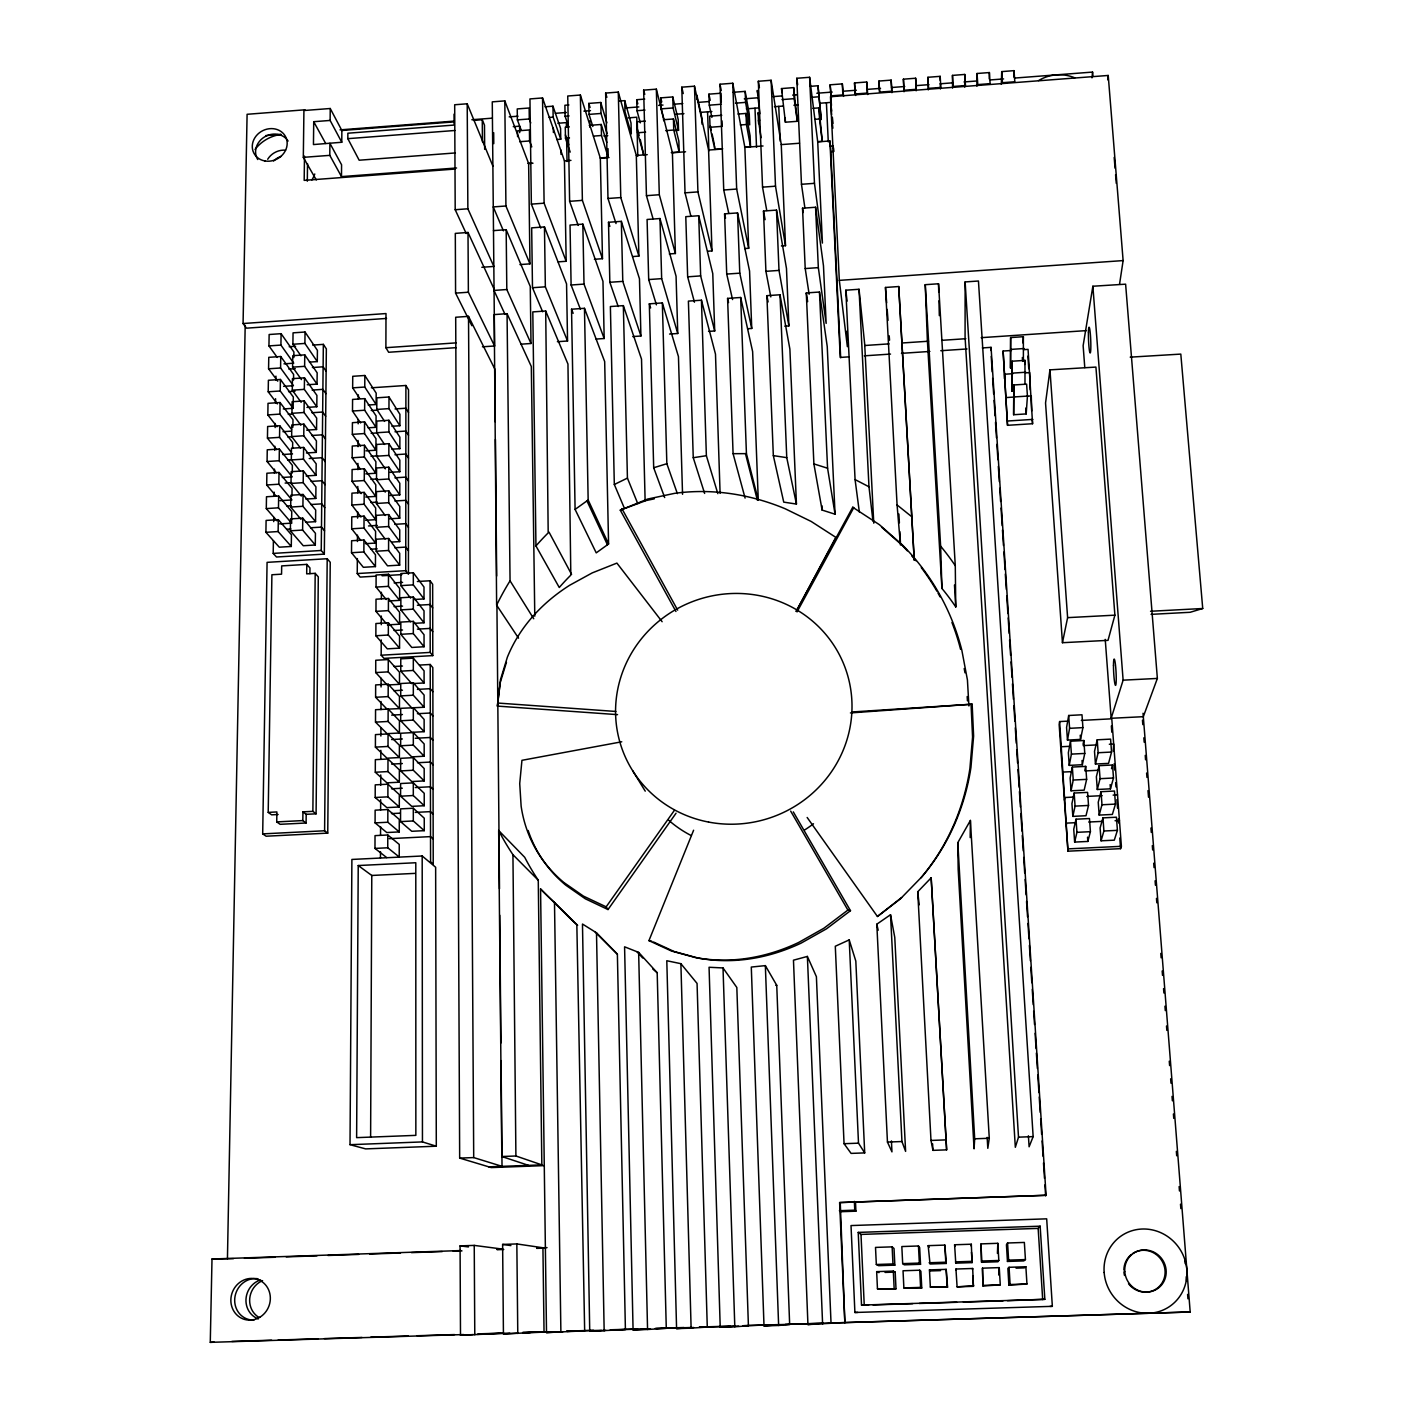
<?xml version="1.0" encoding="UTF-8"?>
<svg xmlns="http://www.w3.org/2000/svg" width="1413" height="1413" viewBox="0 0 1413 1413"><rect width="100%" height="100%" fill="white"/><g stroke="black" fill="none" stroke-linecap="round" stroke-linejoin="round"><path stroke-width="1.5" d="M405.902 385.484L408.534 389.847L408.428 574.208L405.743 570.658L405.902 385.484L371.354 387.798M424.253 830.667L413.303 820.953L413.303 808.236L400.568 808.872L400.55 821.607L411.748 831.286L424.253 830.667L424.253 818.18L413.303 808.236M424.236 805.728L413.303 795.537L413.303 782.873L400.603 783.526L400.586 796.19L411.766 806.364L424.236 805.728L424.218 793.294L413.303 782.873M424.2 780.912L413.303 770.244L413.32 757.651L400.638 758.322L400.621 770.915L411.766 781.548L424.2 780.912L424.183 768.548L413.32 757.651M424.183 756.22L413.32 745.093L413.32 732.57L400.674 733.259L400.656 745.781L411.766 756.891L424.183 756.22L424.165 743.945L413.32 732.57M424.147 731.669L413.32 720.082L413.32 707.63L424.13 719.447L424.147 731.669L411.784 732.34L400.691 720.771L400.709 708.319L424.13 707.259L424.112 695.09L413.32 682.815L400.744 683.521L400.727 695.903L411.784 707.931M424.13 707.259L413.32 695.214L413.32 682.815M413.832 683.521L424.094 682.956L413.32 670.451L413.32 658.14L400.78 658.847L400.762 671.157L411.784 683.645M424.059 646.748L413.32 633.589L413.32 621.367L400.833 622.091L400.815 634.296L411.801 647.454L424.059 646.748L424.041 634.755L413.32 621.367M413.832 623.363L424.024 622.78L413.32 609.162L413.32 597.01L400.868 597.734L400.85 609.886L410.441 621.791M413.832 599.518L424.006 598.918L413.32 584.876L413.32 572.777L400.903 573.519L400.886 585.618L410.6 598.088M964.743 87.111L964.761 74.447L952.468 75.401L952.574 88.03M965.132 281.929L965.079 337.336L1015.329 1147.303L1018.508 1137.165L965.132 281.929L978.45 281.01L1033.15 1136.617L1029.106 1146.791L1028.399 1135.787M387.78 834.995L399.243 844.426L399.225 856.985L387.745 847.782L387.78 834.995L375.028 835.631L374.975 848.418L386.703 857.585M399.261 831.921L387.816 822.242L387.851 809.525L375.134 810.179L375.081 822.878L386.773 832.54L399.261 831.921L399.278 819.434L387.851 809.525M399.296 807L387.886 796.844L387.921 784.197L375.24 784.851L375.187 797.497L386.844 807.618L399.296 807L399.314 794.583L387.921 784.197M399.331 782.201L387.957 771.569L387.992 758.993L375.346 759.664L375.293 772.24L386.932 782.837L399.331 782.201L399.367 769.855L387.992 758.993M399.384 757.545L388.027 746.453L388.063 733.93L375.452 734.601L375.399 747.124L387.003 758.198L399.384 757.545L399.402 745.252L388.063 733.93M399.42 733.011L388.098 721.46L388.133 709.008L399.437 720.789L399.42 733.011L387.074 733.665L375.505 722.131L375.558 709.697L399.455 708.602L399.473 696.45L388.204 684.21L375.664 684.916L375.611 697.28L387.144 709.273M399.455 708.602L388.169 696.591L388.204 684.21M399.49 684.334L388.239 671.864L388.275 659.553L375.752 660.26L375.717 672.57L387.215 685.005L399.49 684.334L399.508 672.235L388.275 659.553M399.543 648.143L388.328 635.02L388.363 622.797L375.911 623.522L375.858 635.744L387.303 648.85L399.543 648.143L399.561 636.15L388.363 622.797M387.374 624.899L399.579 624.193L388.398 610.628L388.434 598.476L376.017 599.2L375.964 611.352L386.12 623.398M389.476 600.949L399.614 600.348L388.469 586.36L388.504 574.261L376.105 575.003L376.07 587.084L386.191 599.518M399.685 565.112L388.575 550.469L388.61 538.477L376.264 539.236L376.211 551.229L387.551 565.854L399.685 565.112L399.702 553.348L388.61 538.477M391.648 542.08L399.72 541.585L388.646 526.519L388.663 514.597L376.353 515.356L376.317 527.279L385.113 538.989M389.705 518.801L399.755 518.182L388.699 502.692L388.734 490.823L376.459 491.6L376.406 503.47L385.184 515.498M389.758 495.521L399.791 494.886L388.769 478.989L388.805 467.191L376.565 467.968L376.512 479.766L385.254 492.113M389.829 472.366L399.826 471.73L388.84 455.41L388.875 443.682L376.653 444.459L376.6 456.205L385.325 468.869M391.878 449.193L399.861 448.68L388.893 431.954L388.928 420.279L376.759 421.074L376.706 432.749L384.53 444.441M391.931 426.267L399.897 425.737L388.964 408.622L388.999 397L376.847 397.812L376.794 409.434L384.601 421.392M399.579 624.193L399.596 612.253L388.434 598.476M399.614 600.348L399.649 588.479L388.504 574.261M399.72 541.585L399.738 529.875L388.663 514.597M399.755 518.182L399.773 506.525L388.734 490.823M399.791 494.886L399.808 483.299L388.805 467.191M399.826 471.73L399.844 460.179L388.875 443.682M399.861 448.68L399.879 437.2L388.928 420.279M399.897 425.737L399.914 414.309L388.999 397M370.612 1137.182L371.778 875.459L358.231 865.533L356.624 1137.642L415.846 1135.363L415.793 862.742L358.231 865.533M375.434 566.578L375.487 554.797L363.936 539.996L351.607 540.737L351.519 552.73L363.335 567.302L375.434 566.578L363.865 551.971L363.936 539.996M365.472 543.669L375.54 543.069L375.593 531.359L364.059 516.116L351.766 516.875L351.696 528.798L360.845 540.473M365.596 520.302L375.628 519.666L375.681 508.026L364.183 492.378L351.943 493.155L351.855 505.006L360.986 516.999M365.72 497.023L375.734 496.405L375.787 484.818L364.324 468.745L352.102 469.54L352.014 481.321L361.127 493.632M365.843 473.885L375.823 473.249L375.876 461.715L364.448 445.254L352.261 446.049L352.173 457.777L360.35 469.134M365.967 450.853L375.929 450.217L375.982 438.737L364.572 421.869L352.42 422.681L352.332 434.339L360.492 445.996M368.069 427.821L376.017 427.309L376.07 415.881L364.713 398.625L352.579 399.42L352.491 411.042L360.615 422.964M368.192 405.019L376.123 404.507L376.176 393.15L364.837 375.487L352.738 376.3L352.649 387.851L359.608 398.307M380.45 857.903L380.486 851.633M380.539 834.942L380.574 826.623M380.627 810.02L380.662 799.687M380.715 785.239L380.751 774.942M380.803 758.534L380.839 750.338M380.892 736.049L380.909 727.907M380.98 709.626L381.015 701.519M381.068 687.001L381.086 678.222M417.383 581.502L430.082 580.761L432.643 584.258L432.784 655.614L384 658.37L381.174 655.208L381.227 639.948M381.28 624.723L381.316 616.05M381.369 598.741L381.404 592.277M456.328 347.651L388.646 352.261L385.89 347.686L385.996 313.562L243.071 323.524L247.098 114.294L305.067 109.79M375.522 576.168L360.156 577.087L357.242 573.554L357.348 558.594M357.454 541.515L357.489 535.138M357.595 518.147L357.63 511.806M357.754 492.801L357.789 486.478M357.895 469.681L357.931 463.411M358.037 446.685L358.072 440.432M358.178 423.812L358.196 419.661M358.337 398.978L358.354 394.863M375.54 543.069L363.989 528.038L364.059 516.116M375.628 519.666L364.13 504.229L364.183 492.378M375.734 496.405L364.254 480.544L364.324 468.745M375.823 473.249L364.377 456.982L364.448 445.254M375.929 450.217L364.519 433.544L364.572 421.869M376.017 427.309L364.642 410.229L364.713 398.625M376.123 404.507L364.766 387.038L364.837 375.487M455.375 152.94L359.167 160.217L347.828 138.668L347.863 133.211L454.103 125.068L454.05 114.153M350.018 1144.689L351.89 859.44L422.187 855.995L435.646 867.246L436.299 1146.208L365.667 1148.893L350.018 1144.689L422.452 1141.916L436.299 1146.208M315.187 573.342L318.296 576.875L316.088 813.817L312.874 811.345L315.187 573.342L306.692 573.855L306.815 564.388L281.682 565.906L281.558 574.173L271.897 574.755L268.205 812.387L271.632 814.824L278.114 814.506M341.487 176.607L329.794 155.359L329.9 143.314L341.575 164.773L341.487 176.607L456.576 167.988M330.13 120.441L313.721 121.695L313.456 144.568L341.769 142.254L330.13 120.441L330.236 108.501L303.919 110.532L303.318 157.355L316.3 179.963M327.745 833.122L324.601 830.773L327.198 558.718L267.075 562.356L262.694 833.882L266.139 836.213L327.745 833.122L330.236 562.303L327.198 558.718M341.769 142.254L341.858 130.491L330.236 108.501M309.906 573.625L309.959 567.973L306.815 564.388M315.293 544.994L315.435 533.319L302.753 518.147L290.53 518.907L290.372 530.811L303.283 545.736L315.293 544.994L302.612 530.052L302.753 518.147M305.561 522.28L315.558 521.662L315.682 510.04L303.053 494.462L290.848 495.239L290.689 507.055L300.987 519.33M305.844 499.072L315.806 498.436L315.929 486.867L303.336 470.9L291.166 471.677L291.007 483.44L301.287 496.034M306.126 475.969L316.053 475.333L316.176 463.835L303.618 447.444L291.484 448.239L291.325 459.931L300.298 471.253M306.391 452.99L316.3 452.354L316.424 440.909L303.919 424.13L291.802 424.924L291.643 436.564L300.58 448.151M306.674 430.135L316.547 429.499L316.671 418.107L304.201 400.921L292.12 401.734L291.961 413.303L300.881 425.172M306.939 407.403L316.795 406.75L316.918 395.41L304.484 377.836L292.438 378.649L292.279 390.165L301.163 402.316M307.204 384.76L317.042 384.106L317.166 372.838L304.766 354.875L292.756 355.687L292.597 367.15L301.446 379.585M309.447 362.117L317.289 361.587L317.413 350.371L305.031 332.02L293.056 332.85L292.897 344.26L300.934 355.793M273.398 540.667L273.204 553.401L276.506 557.005L324.319 554.108L321.246 550.487L323.347 344.366L312.679 345.108M324.319 554.108L326.35 348.87L323.347 344.366M976.931 86.175L977.054 73.494L989.383 72.558L990.124 83.65L977.778 84.603L977.054 73.494M304.484 156.101L304.184 180.369L454.862 169.065M315.558 521.662L302.912 506.296L303.053 494.462M315.806 498.436L303.194 482.663L303.336 470.9M316.053 475.333L303.477 459.154L303.618 447.444M316.3 452.354L303.76 435.769L303.919 424.13M316.547 429.499L304.06 412.508L304.201 400.921M316.795 406.75L304.343 389.37L304.484 377.836M317.042 384.106L304.625 366.338L304.766 354.875M317.289 361.587L304.908 343.43L305.031 332.02M307.31 181.235L307.522 163.643M302.93 811.857L306.197 814.312L306.091 823.002L302.824 820.582L302.93 811.857L312.874 811.345M970.183 837.591L970.395 820.441L957.802 842.66L958.173 869.295L974.069 1148.84L974.687 1138.807L957.802 842.66M306.091 823.002L280.127 824.309L276.736 821.907L276.877 811.945L268.205 812.387M291.29 546.46L291.431 534.785L278.308 519.666L266.103 520.426L265.909 532.312L279.279 547.184L291.29 546.46L278.131 531.553L278.308 519.666M279.633 523.887L291.59 523.146L291.749 511.524L278.661 495.998L266.492 496.758L266.298 508.592L276.966 520.814M291.961 496.087L292.067 488.386L279.015 472.454L266.88 473.231L266.686 484.977L275.994 495.981M292.279 473.019L292.367 465.354L279.368 449.016L267.251 449.811L267.075 461.503L276.347 472.772M292.615 448.168L292.685 442.446L279.721 425.719L267.64 426.514L267.446 438.136L276.701 449.705M292.88 427.256L292.986 419.661L280.057 402.528L268.011 403.323L267.834 414.91L277.036 426.744M283.307 408.958L293.145 408.304L293.303 396.982L280.41 379.461L268.399 380.274L268.205 391.79L277.39 403.906M293.533 380.062L293.604 374.427L280.745 356.518L268.77 357.33L268.576 368.793L277.743 381.174M293.833 357.577L293.904 351.978L281.099 333.68L269.141 334.51L268.947 345.902L277.248 357.418M273.698 521.627L273.769 517.405M274.087 496.352L274.157 492.148M274.44 473.302L274.511 469.116M274.793 450.376L274.864 446.225M275.146 427.556L275.217 423.423M275.535 402.811L275.588 398.696M275.888 380.238L275.941 376.141M291.59 523.146L278.485 507.815L278.661 495.998M279.968 500.697L291.908 499.937L278.838 484.217L279.015 472.454M282.3 477.488L292.226 476.852L279.191 460.726L279.368 449.016M291.237 452.231L279.544 437.359L279.721 425.719M291.537 429.34L279.898 414.097L280.057 402.528M293.145 408.304L280.233 390.977L280.41 379.461M283.624 386.35L293.445 385.696L280.586 367.981L280.745 356.518M283.96 363.848L293.745 363.194L280.922 345.09L281.099 333.68M227.44 1258.753L245.191 325.396M463.623 1334.561L210.272 1342.35L212.003 1259.001L460.797 1250.558M989.241 78.898L989.383 72.558M990.972 350.495L991.061 347.351L982.318 347.934M1001.322 84.303L1001.711 71.604L1014.039 70.65L1014.817 81.76L1002.453 82.696L1001.711 71.604M1013.792 77.009L1014.039 70.65M1011.425 350.477L1003.106 351.042L1007.522 425.313L1032.567 423.723L1028.063 349.382L1023.895 349.647M1004.449 378.755L1004.643 374.233L1012.98 373.686M1005.985 401.981L1006.18 397.565L1014.552 397.018M1010.631 337.566L1010.507 368.016L1010.631 337.566L1023.365 336.7L1023.401 360.969M1007.522 425.313L1003.106 351.042M1012.22 361.216L1012.061 391.313L1012.22 361.216L1024.973 360.368L1024.99 384.407M1013.81 384.972L1013.633 414.733L1026.191 413.921L1027.428 396.082L1026.615 384.142L1013.81 384.972L1013.633 414.733M1022.977 343.006L1023.365 336.7M1024.725 364.466L1024.973 360.368M617.552 714.642L497.376 706.094L500.52 679.547L507.373 657.169A257.82 186.198 15.8 0 1 569.633 585.282L592.224 572.901L616.898 563.098L662.132 621.72M1091.984 77.856L1092.567 72.081L1014.587 78.068M971.12 1245.93L971.314 1244.217L954.605 1244.765L955.771 1263.151L972.073 1262.604L971.314 1244.217M1107.704 79.817L1108.216 75.454L830.473 96.72L839.322 280.375L847.376 346.68M497.376 706.094L500.237 682.603L506.455 662.273M1049.947 369.853L1045.549 403.005L1062.452 642.703L1108.022 640.354L1114.892 615.167L1095.923 367.08L1049.947 369.853L1067.61 617.64L1062.452 642.703M970.395 820.441L989.277 1138.26L987.811 1148.327L987.157 1137.377M1119.573 284.048L1123.123 260.593L1108.216 75.454M1068.316 721.107L1059.626 721.566L1059.149 724.516L1067.963 851.191L1120.58 848.665L1121.392 846.316L1111.784 718.811L1081.351 720.418M1105.231 639.383L1111.166 718.281L1143.311 716.691L1157.371 678.434L1125.613 284.172L1092.867 286.238L1083.135 345.673L1084.778 367.592M1060.898 749.579L1061.375 746.735L1070.1 746.294M1068.687 715.49L1066.568 727.501L1067.469 740.094L1080.521 739.405L1082.923 727.624L1081.987 714.784L1068.687 715.49L1069.588 728.331L1067.469 740.094M1062.647 774.783L1063.141 772.063L1071.884 771.622M1070.506 741.207L1068.352 752.723L1069.235 765.387L1082.34 764.716L1084.778 753.429L1083.842 740.518L1070.506 741.207L1071.407 754.118L1069.235 765.387M1064.413 800.111L1064.907 797.515L1073.686 797.073M1072.326 767.065L1070.136 778.086L1071.036 790.803L1084.16 790.15L1086.65 779.358L1085.714 766.376L1072.326 767.065L1073.244 780.047L1071.036 790.803M972.462 1269.581L972.692 1268.485L955.947 1269.033L957.096 1286.854L973.416 1286.325L972.692 1268.485M1083.047 744.351L1083.842 740.518M1066.179 825.581L1066.691 823.108L1075.487 822.684M1074.163 793.046L1071.937 803.573L1072.838 816.378L1085.996 815.725L1088.522 805.445L1087.586 792.375L1074.163 793.046L1075.081 806.116L1072.838 816.378M1084.884 770.05L1085.714 766.376M1067.963 851.191L1059.626 721.566M1076.017 819.204L1073.739 829.219L1074.639 842.077L1087.833 841.442L1090.412 831.674L1089.476 818.533L1076.017 819.204L1076.936 832.328L1074.639 842.077M1097.212 739.811L1094.51 751.363L1095.446 764.044L1108.551 763.373L1111.554 752.052L1110.583 739.123L1097.212 739.811L1098.148 752.74L1095.446 764.044M1099.102 765.687L1096.364 776.744L1097.3 789.496L1110.459 788.825L1113.497 777.998L1112.526 764.998L1099.102 765.687L1100.056 778.687L1097.3 789.496M981.064 1243.882L981.593 1262.304L997.914 1261.756L998.832 1260.467L997.808 1243.316L981.064 1243.882L981.593 1262.304M1101.027 791.704L1098.237 802.266L1099.173 815.089L1112.367 814.436L1115.458 804.103L1114.468 791.033L1101.027 791.704L1101.981 804.774L1099.173 815.089M1111.519 768.69L1112.526 764.998M1102.952 817.88L1100.109 827.93L1101.063 840.806L1114.292 840.17L1117.418 830.349L1116.429 817.209L1102.952 817.88L1103.906 831.003L1101.063 840.806M1111.166 718.281L1123.123 680.165L1092.867 286.238M653.565 942.029L674.142 951.514L698.128 958.067A256.354 196.813 -74.9 0 0 801.242 943.054L826.481 928.836L850.485 910.696L847.906 910.078L823.867 928.253L798.61 942.489A256.777 196.937 -74.9 0 1 695.39 957.555L671.387 951.002L648.938 940.634L693.606 830.226M982.477 1268.168L982.971 1286.024L1000.28 1284.841L999.256 1267.62L982.477 1268.168L982.971 1286.024M997.808 1243.316L997.419 1253.419M796.278 611.317L835.807 537.329L811.133 521.432L785.045 508.698A257.625 220.128 65.6 0 0 674.602 493.349L647.666 499.054L620.272 510.146L675.944 611.493M796.12 611.317L852.728 507.249L853.77 507.638L797.038 611.917M1007.575 1242.998L1006.445 1244.747L1007.451 1261.438L1023.807 1260.908L1025.432 1259.584L1024.354 1242.433L1007.575 1242.998L1008.617 1260.131L1007.451 1261.438M676.05 813.199L608.014 909.548L606.159 906.846L674.337 810.426M840.276 1203.134L844.868 1322.815L839.622 1202.569L1046.079 1195.292L991.061 347.351M999.256 1267.62L998.708 1275.021M535.951 545.948L536.693 545.082A264.602 256.124 -20.9 0 1 548.191 532.878L545.701 311.001L532.807 311.902L535.951 545.948L559.265 587.508L559.972 586.678A249.836 242.824 -20.8 0 1 570.817 575.126L567.955 364.059L545.701 311.001M931.167 877.809L917.726 891.78L930.99 1140.45L932.951 1150.359L946.639 1149.864L931.167 877.809L946.639 1149.864M807.159 817.473L877.438 916.489L901.582 897.555M868.642 1305.064L861.524 1305.082L858.221 1232.401L860.994 1234.414L1038.149 1228.392L1040.145 1226.184L1044.843 1299.324L1007.451 1300.702M1009.059 1267.302L1007.875 1268.415L1008.882 1285.194L1026.951 1283.993L1025.873 1266.755L1009.059 1267.302L1010.101 1284.523L1008.882 1285.194M850.432 712.929L972.144 704.186L973.61 736.085L970.943 767.471A256.071 230.231 50 0 1 922 876.661L900.434 898.827L877.438 916.489M575.091 509.422L588.161 500.025L584.47 308.317L571.541 309.217L575.091 509.422L596.233 552.872L608.579 543.97L604.676 361.587L584.47 308.317M890.526 914.723L901.953 1141.527L905.609 1151.383L894.765 937.349L890.526 914.723L876.802 924.208L887.452 1142.075L891.956 1151.878L891.426 1140.945M1025.873 1266.755L1024.248 1267.885L1016.053 1268.15M614.319 484.5L627.425 478.106L623.345 305.632L610.381 306.533L614.319 484.5L624.228 507.85M849.213 939.892L835.295 946.251L844.056 1143.7L851.085 1153.397L864.703 1152.902L855.819 961.087L849.213 939.892L858.503 1143.17L864.703 1152.902M620.272 510.146L644.01 501.315M653.689 467.756L666.848 463.711L662.344 302.93L649.326 303.83L653.689 467.756L664.675 497.553M1130.206 357.153L1180.809 354.098L1202.728 608.508L1190.152 612.288L1151.065 614.355M807.388 956.424L793.47 960.186L807.936 1324.564L831.038 1323.257L816.396 976.666L807.388 956.424L822.613 1324.122M645.988 500.591L654.272 498.842M621.755 741.79L521.945 760.318L519.719 783.579L521.132 806.205A257.343 174.629 -29.2 0 0 563.893 882.524L583.463 896.125L606.159 906.846M704.628 493.437L693.253 457.706L706.376 455.71L717.839 493.649M807.936 1324.564L817.226 1323.681M778.634 1325.465L789.655 1324.529L776.744 985.32L765.351 965.627L751.292 967.057L764.009 1325.924L778.634 1325.465L765.351 965.627M764.009 1325.924L775.896 1324.952M492.943 166.222L467.208 103.785L454.686 104.756L455.198 209.725L466.219 233.534M519.931 264.584L529.963 263.86L528.639 163.537L504.812 100.888L492.272 101.86L494.585 345.991L482.451 346.803M558.117 261.864L566.171 261.281L564.441 160.852L542.539 97.956L529.946 98.928L531.359 204.126L540.773 228.129M594.396 259.286L602.486 258.703L600.331 158.168L580.372 95.042L567.743 96.013L569.616 201.317L578.2 225.426M616.015 223.554L607.979 198.491L605.647 93.081L618.293 92.092L636.309 155.465L638.888 256.106L632.812 256.548M653.036 218.732L646.447 195.683L643.639 90.132L656.339 89.16L672.394 152.763L675.396 253.51L669.303 253.951M690.833 215.995L685.04 192.839L681.773 87.182L694.49 86.193L708.584 150.061L711.993 250.913L707.931 251.196M728.737 213.239L723.739 189.996L719.994 84.232L732.764 83.243L744.863 147.341L748.696 248.299L744.616 248.582M766.747 210.484L762.543 187.152L758.322 81.265L771.127 80.276L781.248 144.603L785.504 245.685L781.424 245.968M804.862 207.729L801.471 184.291L796.773 78.28L809.614 77.291L817.721 141.883L822.419 243.054L814.471 183.337L809.614 77.291M545.029 106.787L552.978 106.187L560.59 128.442L560.767 139.233L556.863 139.534M568.891 104.951L564.9 105.251L565.094 116.219L568.468 126.269M592.824 126.481L589.027 114.382L588.797 103.414L600.755 102.495L606.884 122.843M618.735 101.118L624.723 100.641L631.028 123.072L631.293 133.882L624.988 111.627L624.723 100.641M640.319 122.86L636.998 110.709L636.715 99.722L644.717 99.104M664.128 121.059L661.054 108.872L660.736 97.868L672.765 96.949L678.187 119.487L678.523 130.314L674.584 130.597M711.887 117.42L709.291 105.18L708.92 94.159L721.001 93.223L721.301 102.036M733.082 92.304L745.163 91.368L749.261 114.064L749.667 124.909L745.587 102.39L745.163 91.368M781.513 88.56L793.664 87.624L797.321 121.306L785.398 122.207L781.513 88.56L782.131 92.71M809.861 86.387L817.968 85.751L821.218 119.487L817.968 85.751M831.445 105.48L830.138 84.815L842.325 83.879L843.561 96.384M866.717 82.007L867.299 93.064L855.077 94L854.512 82.943L866.717 82.007L867.706 94.53M891.161 80.117L891.762 91.191L879.522 92.128L878.939 81.053L891.161 80.117L891.903 92.675M903.402 79.181L915.642 78.227L916.295 89.302L904.02 90.255L903.402 79.181L904.02 91.757M927.899 77.291L940.175 76.337L940.846 87.429L928.571 88.365L927.899 77.291L928.27 89.902M265.821 135.56L280.745 134.412M340.003 129.872L454.262 121.094M471.854 119.734L491.618 118.215M509.192 116.873L517.988 116.202M555.344 113.323L566.33 112.492M583.905 111.132L590.493 110.638M625.659 107.936L638.835 106.929M658.617 105.41L663.015 105.057M674.001 104.226L682.797 103.538M698.163 102.372L709.149 101.524M744.315 98.822L757.492 97.815M772.876 96.632L781.672 95.96M792.658 95.113L797.056 94.777M816.82 93.258L832.204 92.075M843.19 91.227L856.384 90.22M867.37 89.372L880.546 88.365M891.532 87.518L904.709 86.511M915.712 85.663L928.889 84.656M939.875 83.809L953.051 82.802M964.037 81.954L977.231 80.947M990.407 79.923L1003.601 78.916M341.858 130.491L453.75 121.907M473.496 120.388L482.275 119.716L484.482 125.174L484.677 149.336M529.292 118.975L529.151 108.006L517.246 108.925L517.37 119.875L529.292 118.975L530.758 122.966M549.162 117.438L553.154 117.138L560.767 139.233M565.094 116.219L569.086 115.919M589.027 114.382L601.002 113.464L607.131 133.652M636.998 110.709L645.017 110.09M661.054 108.872L673.1 107.953L678.523 130.314M709.291 105.18L721.389 104.244M735.502 103.167L745.587 102.39M781.99 99.599L794.141 98.663L797.321 121.306M812.387 97.267L818.48 96.808M830.667 95.872L842.872 94.936L842.325 83.879M347.828 138.668L454.88 130.491M513.255 126.675L519.595 126.181L519.684 132.663M557.835 123.267L566.348 122.613L566.419 126.94M628.22 117.88L636.768 117.226L637.775 156.225M675.343 114.294L683.927 113.641M701.131 112.316L711.869 111.503M746.347 108.854L759.311 107.865M774.43 106.717L783.085 106.063M793.894 105.233L798.239 104.898M819.911 103.237L830.756 102.407M569.28 126.905L565.288 127.223L565.483 138.244L570.198 152.092M589.239 125.386L601.231 124.468L606.76 142.501M645.317 121.112L637.281 121.73L637.563 132.769L643.657 154.688L640.248 139.445M663.386 119.734L673.436 118.975L678.858 141.159L679.176 152.039L671.281 152.622M721.778 115.283L709.679 116.219L710.05 127.276L714.801 149.354L722.732 148.771M737.939 114.064L746.011 113.446L750.091 135.789L750.515 146.687L744.563 147.129M812.899 108.342L818.992 107.883L822.242 141.3L818.251 141.6M303.318 157.355L329.794 155.359M519.631 141.706L529.575 140.964L531.783 146.881M565.483 138.244L569.474 137.926M593.478 136.107L601.479 135.507L608.226 157.355L600.366 157.938M637.563 132.769L645.6 132.168M665.717 130.632L673.754 130.031L679.176 152.039M710.05 127.276L722.167 126.358L721.972 120.829M740.377 124.98L746.435 124.521L750.515 146.687M815.442 119.293L819.522 118.975L822.242 141.3M603.828 135.966L607.749 135.666M527.879 163.378L531.783 163.078M528.639 163.537L532.984 163.219M564.441 160.852L570.958 160.376M600.331 158.168L609.038 157.514M636.309 155.465L647.242 154.653M672.394 152.763L685.552 151.774M708.584 150.061L721.76 149.072M744.863 147.341L763.038 145.981M781.248 144.603L799.475 143.243M817.721 141.883L829.908 140.964L830.544 146.51L840.664 357.666M830.085 146.21L833.299 145.981M830.72 151.65L833.9 151.403L833.493 147.782M734.813 1326.807L748.413 1325.783L736.827 987.493L723.014 967.94L709.061 967.269L720.224 1327.266L734.813 1326.807L723.014 967.94M455.198 209.725L467.862 208.788L493.861 266.439L481.833 267.287M529.963 263.86L505.925 205.998L493.225 206.916L503.434 230.849M531.359 204.126L544.111 203.189L566.171 261.281M569.616 201.317L582.386 200.381L602.486 258.703M607.979 198.491L620.784 197.555L638.888 256.106M646.447 195.683L659.306 194.729L675.396 253.51M685.04 192.839L697.934 191.903L711.993 250.913M723.739 189.996L736.668 189.059L748.696 248.299M762.543 187.152L775.507 186.198L785.504 245.685M801.471 184.291L814.471 183.337M494.055 289.011L468.003 232.474L455.304 233.392L455.587 293.127L471.889 325.714M493.437 230.619L506.172 229.701L530.264 286.468L531.005 343.5L520.885 344.189M557.393 341.699L567.549 341.01L566.56 283.925L544.464 226.928L531.677 227.846L532.489 287.722L542.645 311.778M596.039 339.067L604.181 338.519L602.962 281.364L582.845 224.137L570.04 225.073L571.099 285.002L580.372 309.164M618.205 306.533L609.833 282.282L608.508 222.283L621.349 221.346L639.471 278.785L640.919 336.011L632.759 336.577M669.568 334.051L677.763 333.503L676.068 276.224L659.977 218.538L647.083 219.474L648.691 279.562L656.427 304.837M708.549 331.401L714.713 330.978L712.77 273.645L698.711 215.73L685.782 216.666L687.654 276.824L694.454 302.205M732.57 299.574L726.724 274.069L724.586 213.858L737.551 212.921L749.561 271.049L751.751 328.452L747.636 328.734M770.809 296.907L765.917 271.331L763.497 211.032L776.496 210.095L786.476 268.452L788.896 325.926L784.763 326.209M809.137 294.257L805.216 268.558L802.531 208.206L815.566 207.252L823.479 265.856L826.146 323.383L818.339 267.64L815.566 207.252M720.224 1327.266L734.689 1326.206M455.587 293.127L468.374 292.226L494.585 345.991M531.005 343.5L506.808 289.524L493.985 290.424L505.042 314.393M532.489 287.722L545.347 286.821L567.549 341.01M571.099 285.002L584.011 284.101L604.181 338.519M609.833 282.282L622.78 281.381L640.919 336.011M648.691 279.562L661.655 278.644L677.763 333.503M687.654 276.824L700.654 275.906L714.713 330.978M726.724 274.069L739.776 273.168L751.751 328.452M765.917 271.331L779.005 270.413L788.896 325.926M805.216 268.558L818.339 267.64M839.322 280.375L1123.123 260.593M386.544 318.437L246.48 328.169L243.071 323.524M495.256 421.851L494.78 368.97L468.515 316.353L455.693 317.254L459.667 1158.095L491.247 1167.58L544.093 1165.619M534.785 616.192L531.323 366.515L507.055 313.686L494.197 314.587L496.634 605.17L518.553 638.181M720.1 493.367L715.49 354.133L701.449 300.21L688.396 301.11L693.253 457.706M745.093 498.083L733.082 453.679L727.589 298.39L740.677 297.489L752.634 351.625L758.286 500.184L746.435 453.644L740.677 297.489M766.888 295.67L780.011 294.769L789.885 349.117L796.437 504.07L783.738 502.127L773.335 455.622L766.888 295.67L768.107 301.94M806.293 292.933L819.469 292.032L827.241 346.609L835.065 514.208L822.101 510.075L813.888 463.906L806.293 292.933L807.653 301.658M859.351 512.071L855.077 479.59L845.822 290.195L859.033 289.276L864.685 344.083L873.764 523.181M900.434 545.012L897.078 504.953L885.474 287.457L898.721 286.539L914.246 560.096L898.721 286.539M925.25 284.684L938.532 283.766L955.276 565.677L955.771 606.954L954.64 605.276A249.836 242.824 -20.8 0 0 941.941 588.444L927.352 339.879L925.25 284.684L940.634 546.177L941.941 588.444M268.947 345.902L280.922 345.09M292.897 344.26L304.908 343.43M289.188 346.715L295.6 346.273M385.89 347.686L456.081 342.882M268.576 368.793L280.586 367.981M292.597 367.15L304.625 366.338M691.116 1328.149L707.277 1327.054L697.068 983.43L680.889 963.684L666.795 960.734L676.58 1328.609L691.116 1328.149L680.889 963.684M288.888 369.129L295.299 368.687M312.414 367.539L323.118 366.797L326.12 371.213M864.933 345.496L889.06 343.871M902.218 342.988L928.535 341.222M941.694 340.339L965.821 338.714M981.187 337.672L1086.473 330.607M268.205 391.79L280.233 390.977M292.279 390.165L304.343 389.37M288.57 391.648L294.999 391.224M312.167 390.076L322.888 389.352L325.908 393.679M352.649 387.851L364.766 387.038M849.001 356.853L840.258 357.436L829.908 140.964M864.297 355.829L890.526 354.08M901.459 353.338L929.878 351.448M940.793 350.707L967.022 348.958M1011.425 349.364L1024.16 348.516M676.58 1328.609L693.606 1327.478M267.834 414.91L279.898 414.097M291.961 413.303L304.06 412.508M288.252 414.292L292.544 414.009M311.902 412.737L322.659 412.031L325.679 416.252M352.491 411.042L364.642 410.229M376.794 409.434L388.964 408.622M371.248 410.512L377.748 410.088M395.057 408.94L405.884 408.216L408.516 412.472M1013.015 373.085L1025.803 372.237M1025.485 372.873L1029.671 372.59L1030.218 389.794M282.971 431.689L290.866 431.177M267.446 438.136L279.544 437.359M291.643 436.564L303.76 435.769M287.934 437.059L292.244 436.776M311.655 435.504L322.429 434.815L325.449 438.931M352.332 434.339L364.519 433.544M376.706 432.749L388.893 431.954M371.142 433.332L377.642 432.908M395.004 431.777L405.867 431.071L408.498 435.222M1014.605 396.912L1027.428 396.082M1027.092 396.205L1031.278 395.923L1031.684 410.971M282.635 454.527L292.526 453.891M851.686 711.993L972.144 704.186M287.616 459.931L291.926 459.649M309.235 458.536L322.199 457.706L325.237 461.733M267.075 461.503L279.191 460.726M291.325 459.931L303.477 459.154M371.018 456.275L377.554 455.851M394.969 454.739L405.849 454.032L408.498 458.095M352.173 457.777L364.377 456.982M376.6 456.205L388.84 455.41M1007.734 421.003L1032.885 419.396M285.126 483.069L291.626 482.645M311.125 481.409L321.97 480.72L325.008 484.659M266.686 484.977L278.838 484.217M291.007 483.44L303.194 482.663M370.913 479.343L377.465 478.919M394.916 477.824L405.831 477.117L408.481 481.074M352.014 481.321L364.254 480.544M376.512 479.766L388.769 478.989M647.56 1329.492L666.282 1328.326L657.186 972.727L638.641 952.38L624.581 946.816L633.077 1329.933L647.56 1329.492L638.641 952.38M286.963 506.031L291.308 505.766M310.86 504.529L321.722 503.858L324.778 507.691M266.298 508.592L278.485 507.815M290.689 507.055L302.912 506.296M370.807 502.516L377.377 502.11M394.863 501.014L405.796 500.326L408.463 504.176M351.855 505.006L364.13 504.229M376.406 503.47L388.699 502.692M286.645 529.257L290.99 528.992M310.595 527.773L321.493 527.102L324.548 530.829M265.909 532.312L278.131 531.553M290.372 530.811L302.612 530.052M368.51 525.954L377.271 525.406M394.81 524.329L405.778 523.658L408.445 527.402M351.696 528.798L363.989 528.038M376.317 527.279L388.646 526.519M633.077 1329.933L650.475 1328.874M273.204 553.401L321.246 550.487M370.577 549.233L377.183 548.827M394.775 547.767L405.761 547.096L408.445 550.752M351.519 552.73L363.865 551.971M376.211 551.229L388.575 550.469M357.242 573.554L405.743 570.658M382.093 575.78L401.84 574.596M394.121 582.88L402.581 582.386M376.07 587.084L388.469 586.36M400.886 585.618L413.32 584.876M394.068 606.619L402.546 606.124M417.4 605.259L430.117 604.517L432.696 607.926M375.964 611.352L388.398 610.628M400.85 609.886L413.32 609.162M589.733 1331.276L625.411 1329.58L617.375 954.181L596.498 932.81L582.474 924.031L589.733 1331.276L605.788 1330.34M394.015 630.481L402.528 630.004M417.4 629.138L430.153 628.414L432.749 631.699M375.858 635.744L388.328 635.02M400.815 634.296L413.32 633.589M381.174 655.208L430.206 652.417L432.784 655.614M393.944 666.512L402.475 666.035M419.555 665.081L430.223 664.481L432.82 667.607L433.226 863.961L430.576 861.736L430.223 664.481M375.717 672.57L388.239 671.864M400.762 671.157L413.32 670.451M393.891 690.692L402.44 690.215M417.418 689.385L430.259 688.679L432.873 691.699M375.611 697.28L388.169 696.591M400.727 695.903L413.32 695.214M546.513 1332.6L584.664 1330.834L576.84 924.667A249.836 242.824 -20.8 0 1 565.2 913.469L540.561 888.971L546.513 1332.6L562.904 1331.7M567.002 1331.47L571.099 1331.24M391.684 715.119L402.422 714.536M417.436 713.706L430.311 713.017L432.908 715.932M375.505 722.131L388.098 721.46M400.691 720.771L413.32 720.082M391.631 739.547L402.387 738.964M415.298 738.275L430.347 737.48L432.961 740.271M375.399 747.124L388.027 746.453M400.656 745.781L413.32 745.093M503.434 1333.925L544.04 1332.088L542.928 1247.767L516.84 1243.935L502.622 1244.429L503.434 1333.925L518.023 1333.166M524.276 1332.83L530.511 1332.494M1150.553 611.264L1202.728 608.508M1067.61 617.64L1114.892 615.167M391.578 764.097L402.352 763.532M417.453 762.737L430.4 762.066L433.014 764.751M1069.588 728.331L1082.923 727.624M375.293 772.24L387.957 771.569M400.621 770.915L413.303 770.244M1083.17 745.605L1096.258 744.934M1109.329 744.262L1113.691 744.033L1113.25 751.08M391.507 788.79L402.316 788.224M415.298 787.553L430.435 786.776L433.067 789.355M1071.407 754.118L1084.778 753.429M1098.148 752.74L1111.554 752.052M375.187 797.497L387.886 796.844M400.586 796.19L413.303 795.537M497.04 1249.322L502.763 1249.127L474.238 1245.401L460.073 1245.877L460.497 1335.25L503.54 1333.324M1123.123 680.165L1157.371 678.434M1084.99 770.95L1098.113 770.279M306.197 814.312L316.088 813.817M391.454 813.605L400.126 813.164M415.298 812.404L430.488 811.627L433.12 814.082M1073.244 780.047L1086.65 779.358M1100.056 778.687L1113.497 777.998M276.736 821.907L302.824 820.582M375.081 822.878L387.816 822.242M400.55 821.607L413.303 820.953M262.694 833.882L324.601 830.773M1086.827 796.42L1102.175 795.66M1113.126 795.113L1117.524 794.883M389.211 838.668L430.523 836.62L433.173 838.951M1075.081 806.116L1088.522 805.445M1101.981 804.774L1115.458 804.103M460.497 1335.25L473.161 1334.596M477.382 1334.384L490.064 1333.748M374.975 848.418L387.745 847.782M1088.681 822.03L1101.857 821.395M1115.051 820.741L1119.449 820.529L1118.654 823.02L1118.337 818.763M1076.936 832.328L1090.412 831.674M1103.906 831.003L1117.418 830.349M371.778 875.459L415.086 873.375M1068.493 848.86L1121.392 846.316M775.79 985.373L776.744 985.32M210.272 1342.35L214.246 1342.173M459.667 1158.095L473.708 1157.583L502.021 1166.343L501.067 1060.615M501.827 1156.523L515.904 1155.993L541.833 1164.877L538.265 880.211A249.836 242.824 -20.8 0 1 524.718 857.32L498.665 830.526L501.827 1156.523L528.55 1165.372M844.056 1143.7L858.503 1143.17M887.452 1142.075L901.953 1141.527M930.99 1140.45L945.544 1139.902M974.687 1138.807L989.277 1138.26M1018.508 1137.165L1033.15 1136.617M488.774 1166.838L541.833 1164.877M1050 1306.407L1052.349 1306.336L1046.68 1218.836L851.015 1225.566L854.9 1312.483L857.779 1312.394M839.622 1202.569L1046.079 1195.292M839.375 1210.694L854.759 1210.146L855.907 1211.188L855.519 1202.375M840.576 1211.718L855.907 1211.188M858.221 1232.401L1040.145 1226.184M537.187 1247.962L547.043 1247.626M233.481 1258.665L212.003 1259.001M244.467 1258.294L275.235 1257.252M286.221 1256.881L316.971 1255.839M327.957 1255.468L358.725 1254.408M369.711 1254.038L400.462 1252.995M411.448 1252.625L442.216 1251.582M453.202 1251.212L461.98 1250.911M497.146 1249.71L503.735 1249.498M536.693 1248.368L545.471 1248.085M892.133 1246.867L875.512 1247.414L876.325 1264.494L878.639 1265.677L894.835 1265.147L894.023 1248.509L892.133 1246.867L892.963 1263.946L894.835 1265.147M918.468 1245.983L901.83 1246.549L902.677 1263.628L904.302 1264.829L920.534 1264.299L919.669 1247.661L918.468 1245.983L919.351 1263.081L920.534 1264.299M928.182 1245.648L944.855 1245.1L946.286 1263.452L930.019 1263.999L928.182 1245.648L929.136 1247.343M876.325 1264.494L892.963 1263.946M902.677 1263.628L919.351 1263.081M929.083 1262.763L945.792 1262.198L946.286 1263.452M972.285 1261.332L955.541 1261.88L955.771 1263.151M982.053 1261.014L998.832 1260.467M1008.617 1260.131L1025.432 1259.584M733.082 453.679L746.435 453.644M876.661 1271.629L893.316 1271.082L895.188 1272.089L896.001 1288.797L877.455 1288.78L876.661 1271.629L878.974 1272.618M919.722 1270.216L903.031 1270.764L903.878 1287.932L921.753 1287.985L920.887 1271.258L919.722 1270.216L920.605 1287.402L921.753 1287.985M929.454 1269.898L946.18 1269.351L947.558 1287.155L930.355 1287.084L929.454 1269.898L930.39 1270.941L940.546 1270.623M885.05 1272.424L895.188 1272.089M877.455 1288.78L896.001 1288.797M903.878 1287.932L920.605 1287.402M930.355 1287.084L947.558 1287.155M973.663 1285.706L957.096 1286.854M983.466 1285.388L1000.28 1284.841M1010.101 1284.523L1026.951 1283.993M861.524 1305.082L1044.843 1299.324M873.057 1304.923L912.71 1303.669M919.315 1303.475L956.778 1302.291M963.383 1302.08L1003.036 1300.843M854.9 1312.483L1052.349 1306.336M231.873 1341.432L271.561 1340.213M278.184 1340.019L317.872 1338.8M324.495 1338.588L361.993 1337.44M370.807 1337.157L408.304 1336.009M417.118 1335.744L454.615 1334.579M478.866 1333.837L500.926 1333.166M522.969 1332.477L547.237 1331.735M567.072 1331.117L593.548 1330.304M611.193 1329.757L637.652 1328.944M655.296 1328.397L683.963 1327.531M699.4 1327.054L730.274 1326.101M743.503 1325.694L776.585 1324.67M785.398 1324.405L822.896 1323.239M829.519 1323.045L1190.188 1311.988L1143.046 713.247M478.177 1334.049L509.757 1333.13M522.58 1332.547L554.444 1331.753M566.666 1331.187L601.373 1330.322M610.151 1329.986L646.359 1328.927M656.339 1328.573L691.54 1327.496M699.47 1327.302L738.61 1326.101M743.008 1325.747L1190.188 1311.988M497.659 703.038L615.838 711.463M460.073 1245.877L468.462 1246.937M773.335 455.622L786.758 457.653L796.437 504.07M502.622 1244.429L510.905 1245.595M648.938 940.634L651.693 941.182M813.888 463.906L827.576 468.233L835.065 514.208M657.186 972.727L652.771 969M608.014 909.548L585.335 898.809L565.783 885.192A256.954 174.611 -29.2 0 1 528.144 830.491M855.077 479.59L868.977 486.779L872.969 521.167M617.375 954.181L595.191 932.015M852.728 507.249L879.416 524.7L902.43 544.994A256.848 242.294 -39.2 0 1 961.794 650.033L967.428 679.936L968.912 705.97M897.078 504.953L911.332 516.381M577.652 925.391L553.649 901.635A264.602 256.124 -20.9 0 1 541.356 889.819L540.561 888.971M881.606 527.173L901.3 544.517A256.354 241.853 -39.2 0 1 907.323 550.84M498.665 830.526A264.602 256.124 -20.9 0 0 512.937 854.688L538.265 880.211M636.998 951.761L642.738 958.032M413.32 658.14L424.077 670.857L424.094 682.956M413.32 597.01L424.024 610.84L424.024 622.78M413.32 572.777L423.988 587.049L424.006 598.918M955.276 565.677L954.075 563.911A264.602 256.124 -20.9 0 0 940.634 546.177M507.055 313.686L510.058 580.814L533.725 618.753M632.653 770.686L645.246 791.156M793.294 811.874L850.485 910.696M790.679 811.115L847.906 910.078M621.897 508.609L677.675 610.151M313.721 121.695L325.661 143.472M549.003 532.1L571.576 574.385M586.943 500.856L607.431 544.764M588.161 500.025L608.579 543.97M627.425 478.106L637.758 503.611M571.541 309.217L573.148 313.315M517.37 119.875L521.132 129.89M666.848 463.711L677.375 493.632M565.43 134.924L568.785 144.85M623.345 305.632L641.52 359.114L645.14 501.332M608.508 222.283L609.851 226.38M649.326 303.83L650.616 307.946M588.797 103.414L590.069 107.476M662.344 302.93L678.452 356.624L682.55 494.303M605.647 93.081L606.884 97.303M637.475 129.448L639.135 135.454M636.715 99.722L637.828 103.803M643.639 90.132L644.77 94.371M745.463 453.626L757.368 500.184M660.736 97.868L661.761 101.966M727.589 298.39L728.56 302.559M681.773 87.182L683.238 93.558M876.802 924.208L878.18 930.231M724.586 213.858L725.523 218.167M710.368 125.969L711.234 129.996M712.099 134.023L714.254 144.073M708.92 94.159L710.209 100.323M955.947 1269.033L956.159 1270.11M719.994 84.232L721.266 90.626M964.196 668.543L964.991 672.818M763.497 211.032L765.087 219.669M759.558 120.653L758.145 112.51L758.587 123.602M758.463 120.264L761.042 137.715M759.823 113.764L757.28 90.432L757.969 94.565M758.322 81.265L759.399 87.694M954.605 1244.765L954.852 1246.478M802.531 208.206L803.167 212.533M796.773 78.28L797.656 84.727M845.822 290.195L847.094 301.146M831.656 111.044L831.197 106.946L831.586 114.718M832.345 117.191L833.016 123.337M831.745 118.056L832.875 128.212M917.726 891.78L919.192 904.832M830.138 84.815L831.498 97.303M854.512 82.943L855.624 95.466M1114.186 157.391L1115.051 168.2M1115.581 174.7L1116.27 183.354M1092.567 72.081L1092.92 76.443M1142.463 720.206L1142.817 724.622M1143.841 737.816L1144.194 742.214M1145.236 755.407L1145.572 759.805M1146.614 773.017L1146.967 777.415M1147.992 790.609L1148.522 797.215M1150.941 828L1151.277 832.416M1152.319 845.61L1152.672 850.008M1153.697 863.202L1154.05 867.6M1155.092 880.811L1155.428 885.209M1156.47 898.403L1156.823 902.801M1160.797 953.404L1161.133 957.802M1162.175 970.996L1162.528 975.394M1163.553 988.605L1163.906 993.003M1164.948 1006.197L1165.283 1010.595M1166.502 1025.997L1166.838 1030.395M1169.258 1061.198L1169.611 1065.596M1170.653 1078.79L1170.988 1083.188M1172.031 1096.4L1172.384 1100.798M1173.408 1113.992L1173.761 1118.39M1176.358 1151.383L1176.693 1155.781M1179.113 1186.584L1179.466 1190.982M1180.509 1204.176L1180.844 1208.592M1184.818 1259.177L1185.171 1263.575M1186.214 1276.787L1186.549 1281.185M1187.591 1294.379L1187.944 1298.777M885.474 287.457L886.658 302.841M887.17 309.429L888.018 320.415M889.201 335.817L889.554 340.215M1111.36 725.964L1111.837 732.234M1114.203 763.709L1114.68 770.014M1115.634 782.696L1115.952 786.917M1116.906 799.634L1117.542 808.13M1119.785 837.98L1120.58 848.665M1110.141 784.586L1110.459 788.825M1080.221 735.219L1080.521 739.405M1082.022 760.494L1082.34 764.716M1087.533 837.15L1087.833 841.442M1027.905 356.111L1028.77 368.722M1032.267 419.467L1032.567 423.723M878.939 81.053L879.663 91.527M1022.341 357.524L1022.606 361.392M1025.803 408.057L1026.191 413.921M991.22 356.447L992.209 371.831M992.65 378.437L993.639 393.803M994.063 400.409L995.07 415.793M995.494 422.381L996.483 437.765M996.907 444.353L997.914 459.737M998.337 466.325L999.344 481.709M999.768 488.297L1000.616 501.491M1001.04 508.079L1002.188 525.654M1002.471 530.052L1003.46 545.436M1003.901 552.024L1005.032 569.616M1005.314 574.014L1006.321 589.398M1006.745 595.986L1007.893 613.56M1008.175 617.958L1009.165 633.342M1009.589 639.93L1010.595 655.314M1011.019 661.902L1012.008 677.286M1012.45 683.874L1013.439 699.258M1013.863 705.864L1014.87 721.248M1015.293 727.836L1016.283 743.22M1016.724 749.808L1017.572 762.985M1017.996 769.59L1019.144 787.165M1019.427 791.563L1020.416 806.947M1020.84 813.535L1021.988 831.109M1022.27 835.507L1023.277 850.891M1023.701 857.479L1024.69 872.863M1025.114 879.469L1026.121 894.835M1026.545 901.441L1027.551 916.825M1027.975 923.413L1028.964 938.797M1029.388 945.385L1030.395 960.769M1030.819 967.357L1031.808 982.741M1032.249 989.33L1033.239 1004.714M1033.662 1011.319L1034.528 1024.496M1035.093 1033.292L1036.082 1048.676M1036.383 1053.056L1037.372 1068.44M1037.796 1075.046L1038.944 1092.62M1039.226 1097.018L1040.215 1112.402M1040.657 1118.99L1041.646 1134.374M1042.07 1140.962L1043.077 1156.346M1043.5 1162.934L1044.49 1178.318M1044.914 1184.906L1045.638 1195.91M964.761 74.447L965.468 85.539L953.157 86.476L952.468 75.401M1038.149 1228.392L1042.688 1299.589M954.481 585L955.771 606.954M967.181 696.538L967.446 700.866M971.473 1252.183L972.073 1262.604M972.833 1275.851L973.416 1286.325M944.855 1245.1L945.792 1262.198M946.18 1269.351L947.116 1286.554M898.898 514.032L899.375 522.828M899.851 531.624L900.434 542.627M932.598 1143.788L932.951 1150.359M859.033 289.276L868.977 486.779M893.316 1271.082L894.146 1288.25M846.634 331.313L847.058 340.091M826.411 102.743L828.283 141.954M971.102 705.122L972.568 737.091L969.901 768.513A256.565 230.602 50.1 0 1 920.887 877.897M818.992 107.883L819.522 118.975M819.469 292.032L827.576 468.233M860.994 1234.414L864.244 1305.188M854.37 1201.386L854.759 1210.146M821.907 505.677L822.101 510.075M793.664 87.624L794.141 98.663M785.204 117.862L785.398 122.207M778.757 106.381L780.223 141.212M771.127 80.276L775.507 186.198M776.496 210.095L779.005 270.413M780.011 294.769L786.758 457.653M915.642 78.227L916.136 90.821M754.984 108.2L756.52 147.341M746.011 113.446L746.435 124.521M732.764 83.243L736.668 189.059M737.551 212.921L739.776 273.168M714.695 146.087L714.801 149.354M707.577 111.821L708.902 150.908M702.049 124.185L701.837 117.685L696.856 95.095L696.998 99.493M694.49 86.193L697.934 191.903M698.711 215.73L700.654 275.906M701.449 300.21L706.376 455.71M672.765 96.949L673.1 107.953M673.436 118.975L673.754 130.031M656.339 89.16L659.306 194.729M659.977 218.538L661.655 278.644M938.532 283.766L938.744 292.279M938.956 300.775L939.327 315.647M618.293 92.092L620.784 197.555M621.349 221.346L622.78 281.381M608.032 148.665L608.226 157.355M600.755 102.495L601.002 113.464M601.231 124.468L601.479 135.507M589.786 120.829L589.91 127.311M940.175 76.337L940.263 80.559M940.334 84.762L940.422 88.966M580.372 95.042L582.386 200.381M582.845 224.137L584.011 284.101M596.498 932.81L604.163 1330.834M566.648 139.905L567.037 161.524M560.943 150.043L561.032 154.37M552.978 106.187L553.154 117.138M553.331 128.124L553.401 132.539M542.539 97.956L544.111 203.189M544.464 226.928L545.347 286.821M554.497 902.395L560.89 1332.159M529.575 140.964L529.433 129.943L517.511 130.861L517.582 136.637M504.812 100.888L505.925 205.998M506.172 229.701L506.808 289.524M516.84 1243.935L517.776 1333.483M512.937 854.688L515.904 1155.993M493.685 132.681L493.773 143.667M495.433 439.461L496.67 576.027M496.917 604.658L499.496 888.812M499.743 915.235L500.891 1043.006M482.275 119.716L482.451 141.777M467.208 103.785L467.862 208.788M468.003 232.474L468.374 292.226M468.515 316.353L473.708 1157.583M474.238 1245.401L474.786 1334.808M430.082 580.761L430.206 652.417M422.187 855.995L422.452 1141.916M258.385 1318.894A20.612 19.181 -69.8 0 1 245.986 1299.201A20.612 19.181 -69.8 0 1 260.593 1279.895M273.61 160.994A17.451 15.561 -27.7 0 1 281.311 156.295M258.985 1317.428A20.506 19.093 -69.9 0 1 249.748 1298.353A20.506 19.093 -69.9 0 1 262.588 1280.637M1132.873 1253.402A21.266 20.294 55.1 0 1 1161.186 1259.672A21.266 20.294 55.1 0 1 1157.07 1288.373A21.266 20.294 55.1 0 1 1128.51 1283.728M1124.501 1275.462A21.266 20.294 55.1 0 1 1123.918 1271.841M1123.865 1270.022A21.266 20.294 55.1 0 1 1131.424 1254.426M267.693 159.263A17.539 15.631 -27.7 0 1 285.603 150.184M1038.555 80.612A36.438 32.817 -4.6 0 1 1074.781 77.839M314.781 173.993A35.06 31.245 -27.7 0 1 311.92 179.946M255.029 149.478A35.06 31.245 -27.7 0 1 281.099 134.429M496.634 605.17A264.602 256.124 -20.9 0 1 510.058 580.814M253.987 1320.078A20.948 19.464 -69.6 0 1 234.788 1298.141A20.948 19.464 -69.6 0 1 258.049 1278.765M257.749 159.528A17.768 15.808 -27.7 0 1 264.496 136.937A17.768 15.808 -27.7 0 1 288.093 141.035M813.482 823.761A112.969 109.755 -20.8 0 1 804.739 829.89M691.081 835.489A112.969 109.755 -20.8 0 1 668.72 820.264M921.294 567.602A256.354 241.853 -39.2 0 1 936.907 591.182M937.985 593.071A256.354 241.853 -39.2 0 1 940.069 596.869M951.938 622.497A256.354 241.853 -39.2 0 1 960.575 649.362M911.685 555.733A256.354 241.853 -39.2 0 1 915.907 560.749M1124.783 1271.682A21.389 20.4 55.1 0 0 1157.159 1288.921A21.389 20.4 55.1 0 0 1154.421 1252.43A21.389 20.4 55.1 0 0 1124.783 1271.682M1104.154 1272.512A42.779 40.818 55.1 0 0 1168.922 1306.937A42.779 40.818 55.1 0 0 1163.429 1233.973A42.779 40.818 55.1 0 0 1104.154 1272.512M1113.479 665.382A13.229 1.201 87 0 0 1115.546 685.376A13.229 1.201 87 0 0 1115.564 665.717A13.229 1.201 87 0 0 1113.479 665.382M1088.434 332.161A12.858 1.095 87.6 0 0 1089.988 352.808A12.858 1.095 87.6 0 0 1090.447 335.305A12.858 1.095 87.6 0 0 1088.434 332.161M260.204 1317.004A21.054 19.57 -69.5 0 0 260.734 1280.867A21.054 19.57 -69.5 0 0 230.849 1299.942A21.054 19.57 -69.5 0 0 260.204 1317.004M264.99 160.976A17.857 15.861 -27.7 0 0 286.645 139.392A17.857 15.861 -27.7 0 0 257.555 134.394A17.857 15.861 -27.7 0 0 264.99 160.976M708.567 822.066A118.692 114.895 -20.9 0 0 846.422 671.405A118.692 114.895 -20.9 0 0 646.377 633.006A118.692 114.895 -20.9 0 0 708.567 822.066"/></g></svg>
